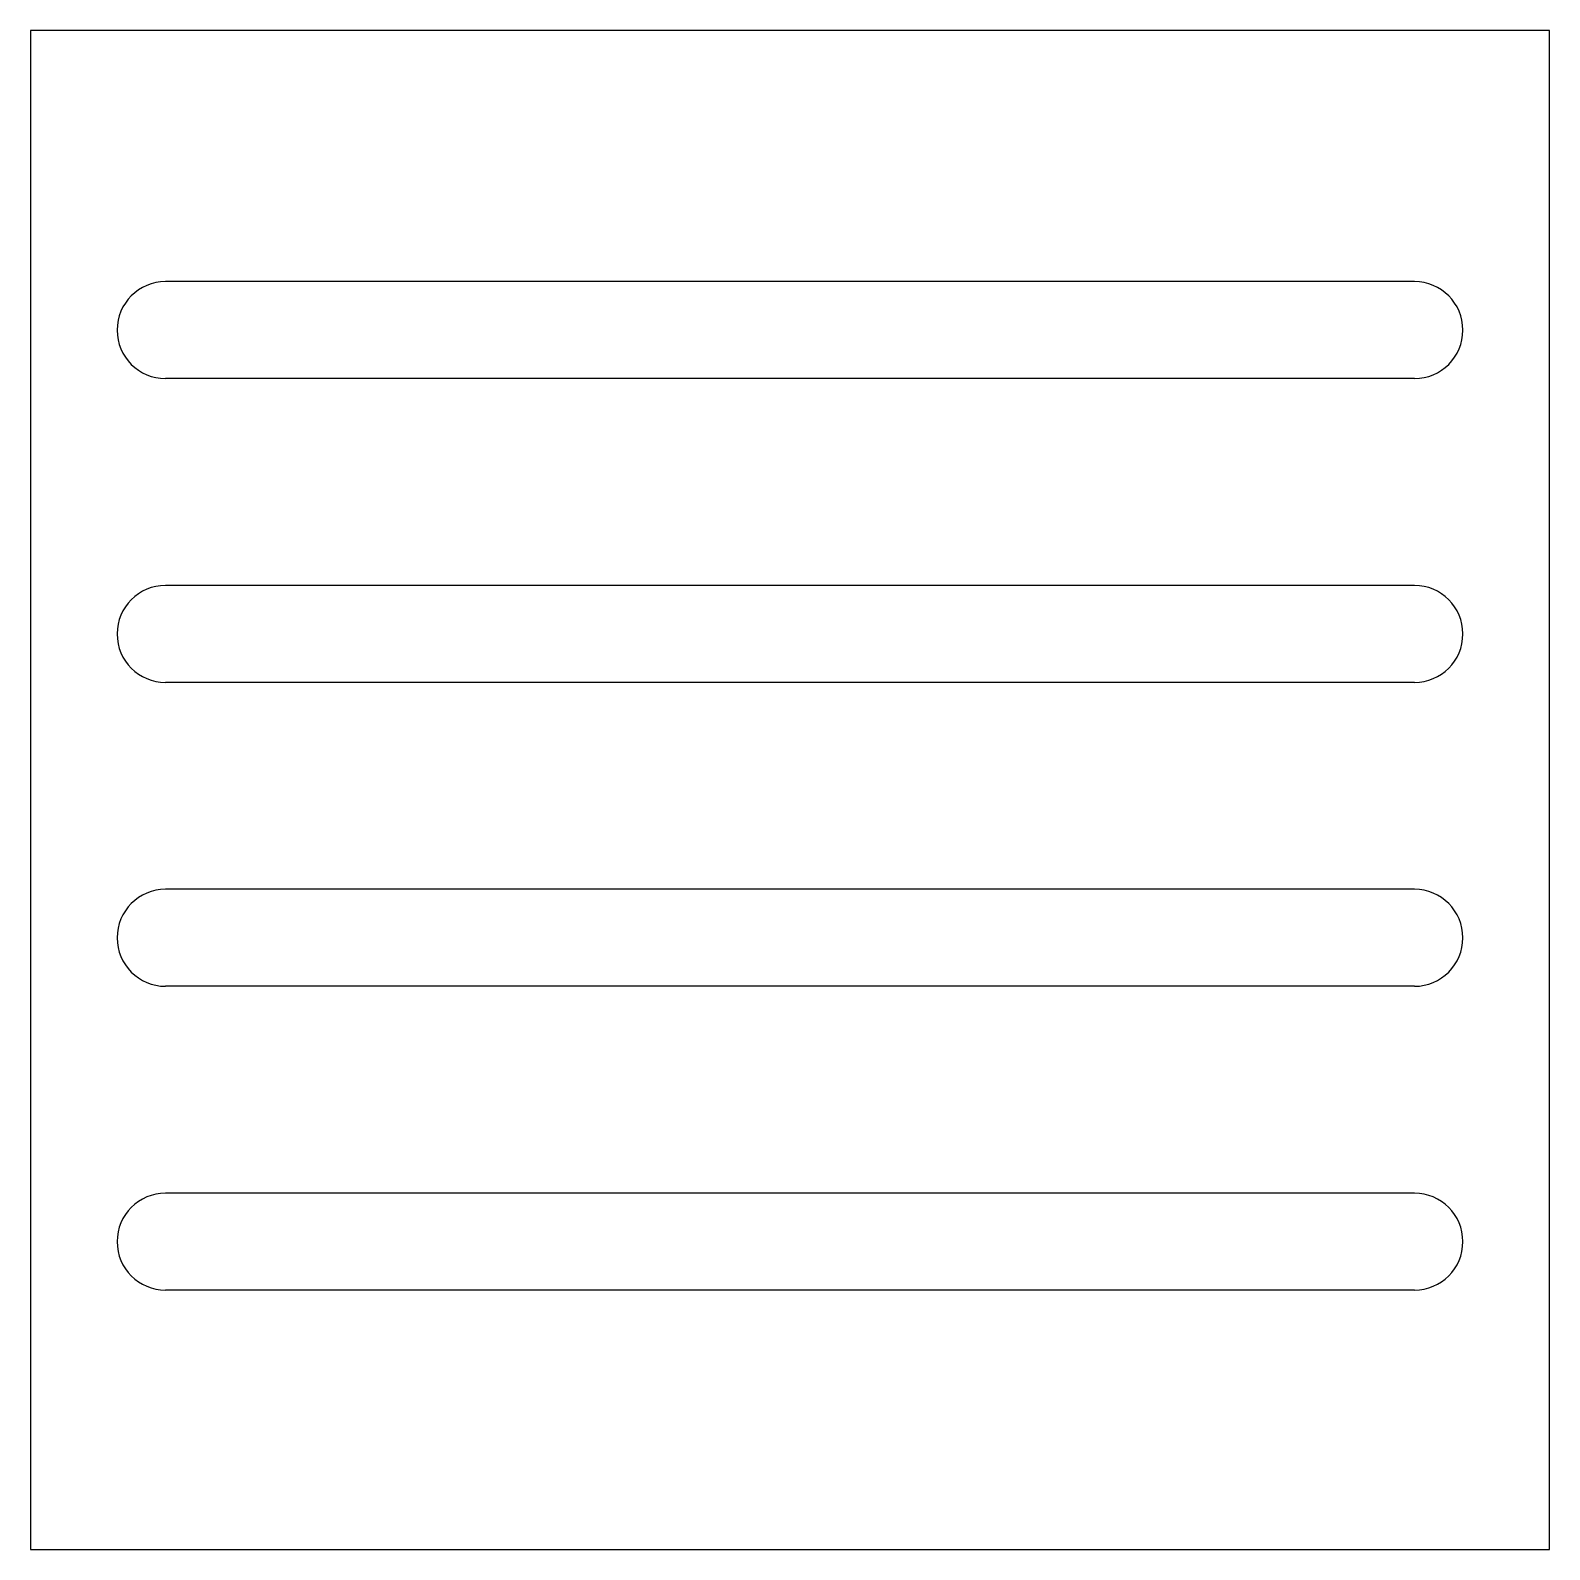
# Model space of a CAD drawing. Header units: metres. Extents: x -2.5 to 2.5, y -2.5 to 2.5.
import ezdxf

# ---------------------------------------------------------------- set-up
doc = ezdxf.new("R2010")
doc.units = ezdxf.units.M

msp = doc.modelspace()

# ---------------------------------------------------------------- linework, layer by layer
for p, q in [((2.0551, 1.6731), (-2.0551, 1.6731)), ((2.0551, 1.3541), (-2.0551, 1.3541)), ((2.0551, 0.6731), (-2.0551, 0.6731)), ((2.0551, 0.3541), (-2.0551, 0.3541)), ((2.0551, -0.3269), (-2.0551, -0.3269)), ((2.0551, -0.6459), (-2.0551, -0.6459)), ((2.0551, -1.3269), (-2.0551, -1.3269)), ((2.0551, -1.6459), (-2.0551, -1.6459))]:
    msp.add_line(p, q)
msp.add_lwpolyline([(-2.5, -2.5), (2.5, -2.5), (2.5, 2.5), (-2.5, 2.5)], close=True)
for centre, start, end in [((-2.0551, 1.5136), 90, 270), ((2.0551, 1.5136), 270, 90), ((-2.0551, 0.5136), 90, 270), ((2.0551, 0.5136), 270, 90), ((-2.0551, -0.4864), 90, 270), ((2.0551, -0.4864), 270, 90), ((-2.0551, -1.4864), 90, 270), ((2.0551, -1.4864), 270, 90)]:
    msp.add_arc(centre, 0.1595, start, end)

doc.saveas('drawing.dxf')
